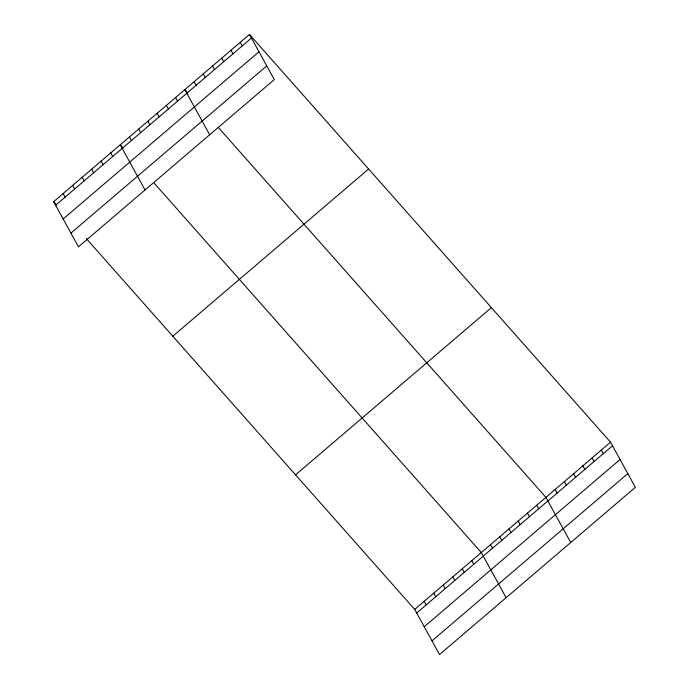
<?xml version="1.0" encoding="UTF-8"?>
<svg xmlns="http://www.w3.org/2000/svg" width="689" height="689" viewBox="0 0 689 689"><rect width="100%" height="100%" fill="white"/><g stroke="black" fill="none" stroke-linecap="round" stroke-linejoin="round"><path stroke-width="1.03" d="M249.47 34.45L274.291 79.597L78.46 246.817L53.639 201.67L249.47 34.45L610.54 442.183L635.361 487.33L439.53 654.55L414.709 609.403L86.263 238.506M55.62 205.27L251.451 38.05M63.155 218.981L258.986 51.761M70.924 233.106L266.755 65.894M172.793 336.223L368.624 169.003M295.555 474.85L491.386 307.63M414.709 609.403L610.54 442.183M416.69 613.003L612.521 445.783M424.226 626.714L620.057 459.494M431.994 640.839L627.825 473.619M187.684 92.834L184.85 89.63L209.671 134.786M218.887 128.076L545.912 497.363L570.733 542.51M123.064 148.014L120.222 144.811L145.043 189.966M154.267 183.257L481.292 552.544L506.114 597.699M53.639 201.67L56.481 204.874M601.308 450.063L603.288 453.672M592.075 457.944L594.056 461.552M582.842 465.833L584.823 469.433M573.61 473.713L575.591 477.313M564.377 481.594L566.358 485.202M555.145 489.483L557.125 493.083M536.679 505.244L538.66 508.852M527.447 513.133L529.428 516.733M518.214 521.013L520.195 524.613M508.99 528.894L510.971 532.502M240.237 42.33L242.218 45.939M499.758 536.783L501.738 540.383M231.004 50.219L232.985 53.82M490.525 544.663L492.506 548.263M221.772 58.1L223.753 61.7M212.539 65.98L214.52 69.589M471.776 560.665L473.756 564.274M203.307 73.869L205.288 77.469M462.267 568.787L464.248 572.395M194.074 81.75L196.064 85.35M452.759 576.908L454.74 580.517M175.617 97.519L177.598 101.119M443.242 585.03L445.223 588.639M166.385 105.4L168.366 109M433.734 593.151L435.715 596.76M157.152 113.28L159.133 116.889M424.217 601.273L426.198 604.882M147.92 121.161L149.901 124.769M138.687 129.05L140.668 132.65M129.454 136.93L131.435 140.539M110.714 152.932L112.695 156.541M101.197 161.054L103.178 164.662M91.689 169.184L93.67 172.784M82.172 177.306L84.161 180.906M72.664 185.427L74.645 189.027M63.155 193.549L65.136 197.149"/></g></svg>
